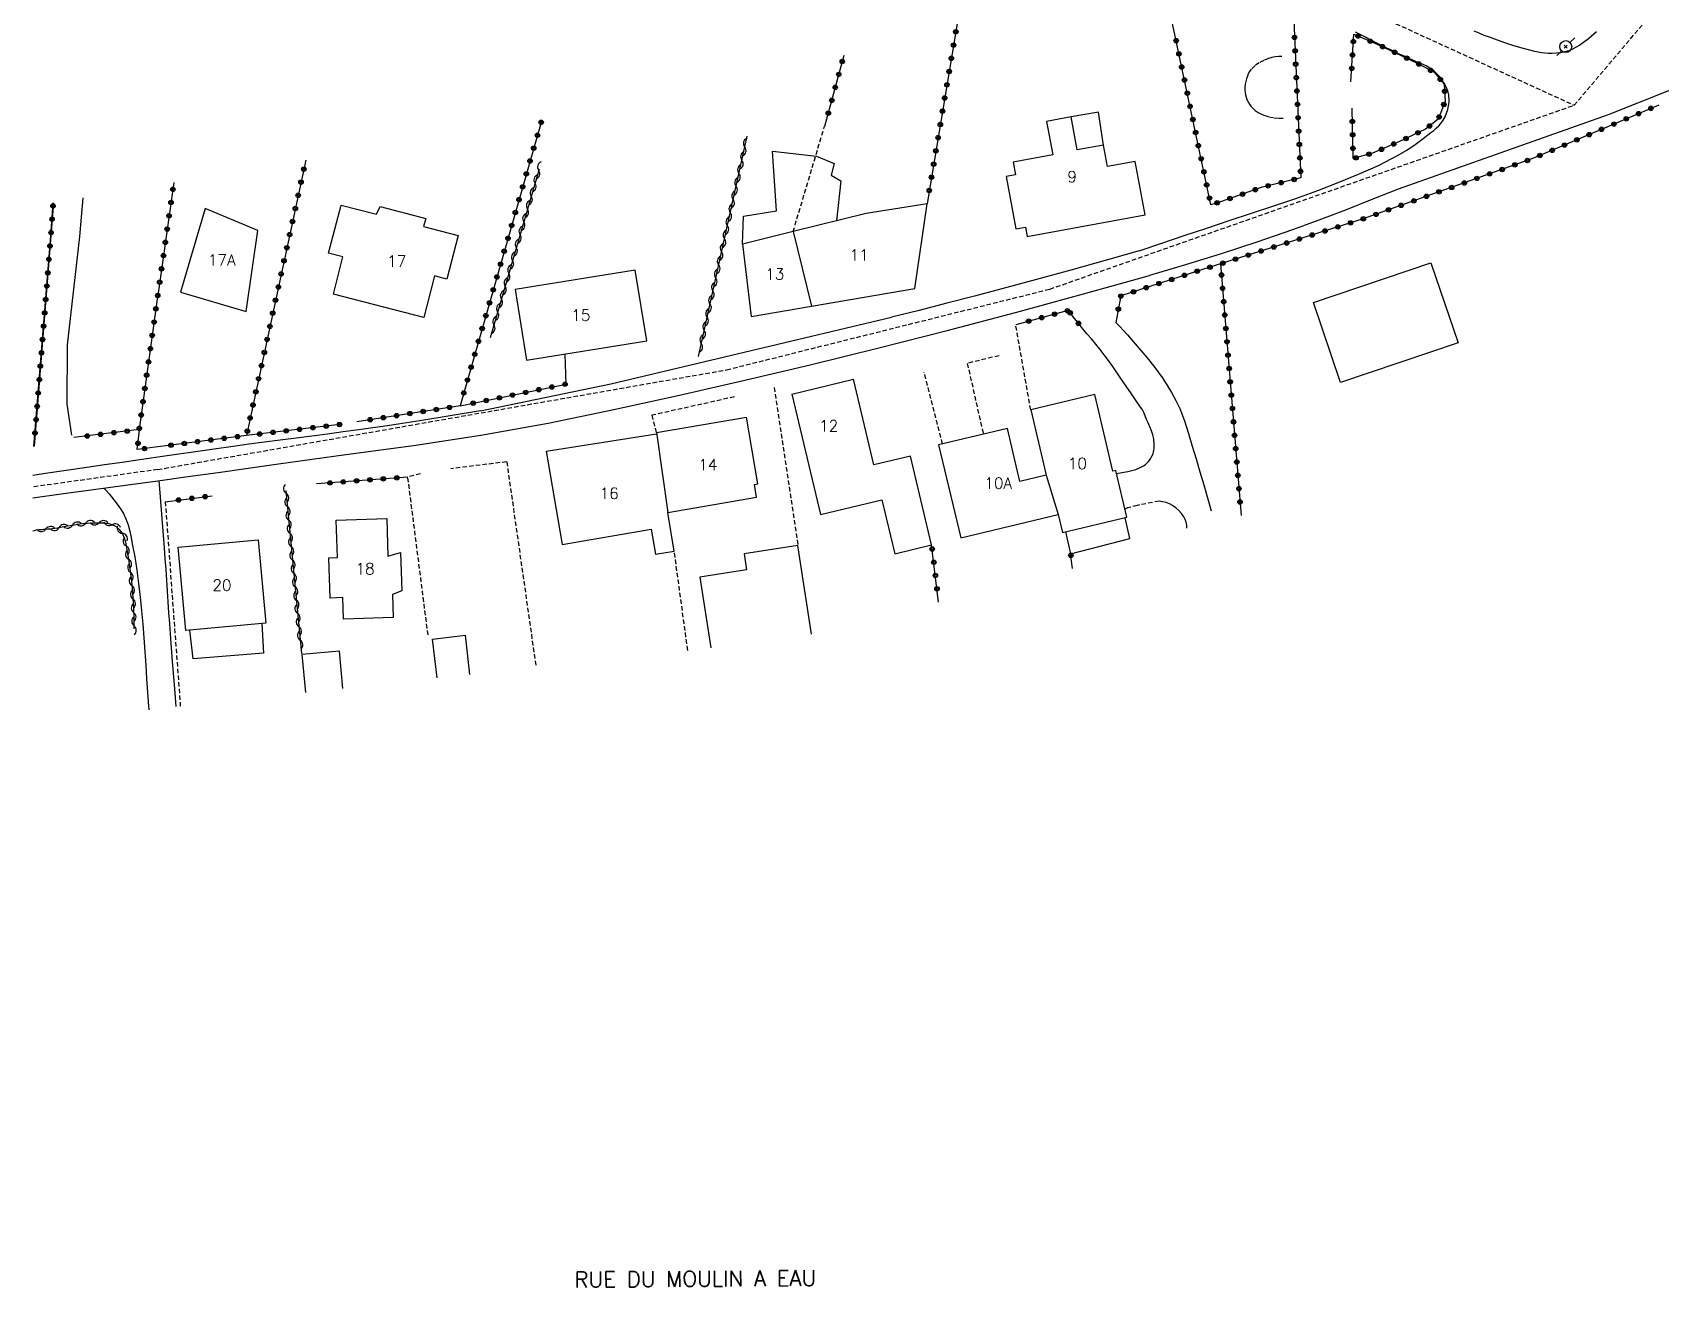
# Model space of a CAD drawing. Header units: millimetres. Extents: x 163000 to 164000, y 152000 to 153000.
# Drawn here: x 163000 to 163182.2, y 152527.1 to 152667.5 of the extents above; entities that cross this region are included whole.
import ezdxf
from ezdxf.enums import TextEntityAlignment as Align

# ---------------------------------------------------------------- set-up
doc = ezdxf.new("R2010")
doc.units = ezdxf.units.MM
doc.linetypes.add('DASHED', pattern=[0.75, 0.5, -0.25])
doc.layers.get('0').update_dxf_attribs({"linetype": 'CONTINUOUS'})
for name, color, linetype in [('W0001', 6, 'DASHED'), ('W0008', 7, 'CONTINUOUS'), ('W0017', 7, 'CONTINUOUS'), ('W0101', 7, 'CONTINUOUS'), ('W0104', 1, 'CONTINUOUS'), ('W0112', 1, 'DASHED'), ('W0310', 3, 'CONTINUOUS'), ('W0323', 7, 'CONTINUOUS'), ('W0473', 7, 'CONTINUOUS'), ('W0989', 7, 'CONTINUOUS'), ('W0991', 7, 'CONTINUOUS'), ('W1102', 7, 'CONTINUOUS')]:
    doc.layers.add(name, color=color, linetype=linetype)
doc.styles.get("Standard").update_dxf_attribs({"font": 'romans.shx', "width": 0.85})

# ---------------------------------------------------------------- blocks, each defined once
blk = doc.blocks.new('T473')
for p, q in [((-0.166667, 0.166667), (0.166667, -0.166667)), ((-0.166667, -0.166667), (0.166667, 0.166667)), ((0.500001, 0.500001), (1.000002, 1.000002)), ((-1.000002, -1.000002), (-0.500001, -0.500001))]:
    blk.add_line(p, q)
blk.add_ellipse((0, 0), major_axis=(0.471405, 0.471405), ratio=1, start_param=5.4977871438, end_param=11.780972451)
blk = doc.blocks.new('t323o')
at = {"color": 0, "linetype": 'Continuous'}
for radius in [0.25, 0.15]:
    blk.add_circle((0, 0), radius, dxfattribs=at)
blk = doc.blocks.new('t310o')
at = {"color": 0, "linetype": 'Continuous'}
for centre, start, end in [((-0.5, 0.38), 216.8699, 323.1304), ((0.5, -0.37), 36.8699, 143.1303)]:
    blk.add_arc(centre, 0.625, start, end, dxfattribs=at)

msp = doc.modelspace()

# ---------------------------------------------------------------- linework, layer by layer
at = {"layer": 'W0001'}
for points in [[(163147.15, 152671), (163172.57, 152659.38)], [(163172.57, 152659.38), (163182.41, 152671)], [(163014, 152618.61), (163077.69, 152629.77), (163113.87, 152638.8), (163172.57, 152659.38)], [(163014, 152618.61), (163000, 152616.65)]]:
    msp.add_lwpolyline(points, dxfattribs=at)
at = {"layer": 'W0008'}
for points in [[(163123.88, 152643.1), (163126.4, 152643.94), (163128.92, 152644.79), (163131.44, 152645.63), (163133.96, 152646.48), (163136.44, 152647.3), (163138.93, 152648.11), (163141.41, 152648.94), (163143.86, 152649.84), (163146.15, 152650.73), (163148.43, 152651.65), (163150.68, 152652.65), (163152.87, 152653.78), (163153.83, 152654.35), (163154.76, 152654.98), (163155.66, 152655.64), (163156.54, 152656.33), (163156.84, 152656.56), (163157.13, 152656.8), (163157.42, 152657.06), (163157.66, 152657.34), (163157.91, 152657.71), (163158.12, 152658.09), (163158.29, 152658.49), (163158.42, 152658.91), (163158.47, 152659.11), (163158.51, 152659.3), (163158.54, 152659.51), (163158.56, 152659.71), (163158.57, 152659.91), (163158.57, 152660.12), (163158.55, 152660.32), (163158.52, 152660.52), (163158.41, 152660.98), (163158.24, 152661.43), (163158.02, 152661.84), (163157.77, 152662.24), (163157.5, 152662.58), (163157.21, 152662.9), (163156.89, 152663.18), (163156.54, 152663.44), (163156, 152663.77), (163155.42, 152664.04), (163154.83, 152664.28), (163154.25, 152664.53), (163153.81, 152664.74), (163153.37, 152664.95), (163152.92, 152665.15), (163152.48, 152665.36), (163152.03, 152665.57), (163151.59, 152665.77), (163151.15, 152665.99), (163150.71, 152666.2), (163150.33, 152666.39), (163149.96, 152666.58), (163149.58, 152666.78), (163149.21, 152666.98), (163148.84, 152667.18), (163148.47, 152667.38), (163148.09, 152667.57)], [(163175.07, 152667.59), (163174.16, 152666.8), (163173.19, 152666.1), (163172.79, 152665.86), (163172.39, 152665.65), (163171.96, 152665.48), (163171.52, 152665.34), (163171.06, 152665.24), (163170.59, 152665.19), (163170.12, 152665.17), (163169.65, 152665.18), (163168.91, 152665.26), (163168.18, 152665.4), (163167.47, 152665.57), (163166.75, 152665.76), (163165.82, 152666.02), (163164.9, 152666.32), (163163.99, 152666.65), (163163.08, 152666.98), (163162.5, 152667.2), (163161.93, 152667.44), (163161.36, 152667.68)], [(163186.21, 152662.22), (163176.37, 152658.31)], [(163176.37, 152658.31), (163152.85, 152650), (163149.9, 152648.82), (163146.96, 152647.65), (163144, 152646.5), (163141.02, 152645.42), (163137.05, 152644.05), (163133.06, 152642.75), (163129.05, 152641.51), (163125.02, 152640.34)], [(163123.88, 152643.1), (163120.05, 152642), (163116.21, 152640.92), (163112.36, 152639.86), (163108.51, 152638.83), (163105.43, 152638.01), (163102.35, 152637.21), (163099.26, 152636.42), (163096.16, 152635.67)], [(163117.64, 152638.29), (163125.02, 152640.34)], [(163057.69, 152623.8), (163065.06, 152625.33), (163072.4, 152626.93), (163079.73, 152628.6), (163087.05, 152630.33), (163094.73, 152632.22), (163102.38, 152634.18), (163110.02, 152636.2), (163117.64, 152638.29)], [(163064.72, 152628.2), (163096.16, 152635.67)], [(163050.13, 152625.18), (163064.72, 152628.2)], [(163050.13, 152625.18), (163046.74, 152624.6), (163043.34, 152624.06), (163039.94, 152623.55), (163036.53, 152623.05), (163034.77, 152622.81), (163033.01, 152622.57), (163031.25, 152622.34), (163029.49, 152622.12), (163027.72, 152621.89), (163025.96, 152621.67), (163024.2, 152621.43), (163022.44, 152621.2), (163020.33, 152620.9), (163018.22, 152620.6), (163016.11, 152620.3), (163014, 152619.99)], [(163014, 152617.35), (163017.38, 152617.81), (163020.76, 152618.28), (163024.13, 152618.75), (163027.51, 152619.23), (163035.06, 152620.28), (163042.63, 152621.31), (163050.18, 152622.44), (163057.69, 152623.8)], [(163014, 152619.99), (163012.01, 152619.7), (163010.03, 152619.41), (163008.04, 152619.12), (163006.06, 152618.83), (163003.75, 152618.5), (163001.44, 152618.16), (163000, 152617.95)], [(163000, 152615.44), (163003.2, 152615.88), (163006.8, 152616.37), (163010.4, 152616.86), (163014, 152617.35)]]:
    msp.add_lwpolyline(points, dxfattribs=at)
at = {"layer": 'W0017'}
for points in [[(163000.19, 152621.22), (163002.05, 152644.32), (163002.36, 152648.45)], [(163005.6, 152649), (163005.26, 152644.67), (163003.85, 152632.56), (163003.83, 152625.92), (163004.33, 152622.44)], [(163124.19, 152625.33), (163123.6, 152626.2), (163123.01, 152627.07), (163122.42, 152627.93), (163121.82, 152628.8), (163121.37, 152629.47), (163120.92, 152630.14), (163120.45, 152630.8), (163119.97, 152631.45), (163119.51, 152632.06), (163119.02, 152632.65), (163118.53, 152633.23), (163118.02, 152633.8)], [(163121.25, 152635.08), (163121.69, 152634.62), (163122.13, 152634.15), (163122.55, 152633.68), (163122.97, 152633.2), (163123.87, 152632.15), (163124.76, 152631.1), (163125.62, 152630.02), (163126.43, 152628.9), (163126.98, 152628.07), (163127.5, 152627.22), (163127.98, 152626.34), (163128.41, 152625.44), (163128.96, 152624.05), (163129.41, 152622.63), (163129.82, 152621.21), (163130.24, 152619.79), (163130.68, 152618.34), (163131.1, 152616.9), (163131.52, 152615.45), (163131.93, 152614)], [(163059.74, 152628.18), (163059.61, 152631.53)], [(163016.07, 152592.07), (163015.9, 152594.06), (163015.66, 152597.12), (163015.43, 152600.17), (163015.34, 152601.38), (163015.26, 152602.58), (163015.18, 152603.79), (163015.1, 152605), (163015.02, 152606.21), (163014.94, 152607.42), (163014.85, 152608.63), (163014.76, 152609.83), (163014.62, 152611.72), (163014.47, 152613.61), (163014.32, 152615.5), (163014.16, 152617.39)], [(163007.97, 152616.54), (163008.26, 152616.22), (163008.55, 152615.9), (163008.82, 152615.57), (163009.08, 152615.22), (163009.45, 152614.72), (163009.82, 152614.2), (163010.15, 152613.67), (163010.44, 152613.1), (163010.69, 152612.42), (163010.87, 152611.72), (163011.02, 152611.01), (163011.15, 152610.31), (163011.43, 152608.83), (163011.66, 152607.33), (163011.85, 152605.84), (163012.03, 152604.34), (163012.19, 152602.81), (163012.32, 152601.29), (163012.44, 152599.76), (163012.55, 152598.23), (163012.65, 152596.71), (163012.74, 152595.18), (163012.85, 152593.65), (163012.96, 152592.12), (163012.99, 152591.73)]]:
    msp.add_lwpolyline(points, dxfattribs=at)
at = {"layer": 'W0101'}
for points in [[(163123.43, 152653.1), (163120.31, 152652.52), (163119.87, 152654.91), (163116.94, 152654.38), (163116.27, 152658.07), (163113.5, 152657.56), (163114.19, 152653.81), (163109.77, 152653), (163110.03, 152651.58), (163108.99, 152651.39), (163110.06, 152645.54), (163111.16, 152645.74), (163111.35, 152644.7)], [(163124.53, 152647.11), (163123.43, 152653.1)], [(163098.77, 152638.85), (163100.12, 152648.36), (163093.3, 152647.27), (163085.13, 152645.23)], [(163111.35, 152644.7), (163124.53, 152647.11)], [(163085.13, 152645.23), (163079.46, 152643.82), (163080.42, 152635.75)], [(163087.17, 152636.89), (163098.77, 152638.85)], [(163080.42, 152635.75), (163087.17, 152636.89)], [(163084.97, 152627.06), (163088.21, 152613.57), (163095.06, 152615.22), (163096.51, 152609.19), (163100.64, 152610.18), (163098.26, 152620.11), (163094.18, 152619.13), (163091.88, 152628.72)], [(163084.97, 152627.06), (163091.88, 152628.72)], [(163114.81, 152613.57), (163115.29, 152611.56), (163122.48, 152613.27), (163121.24, 152618.5), (163120.94, 152618.43), (163118.9, 152627), (163111.73, 152625.3), (163113.47, 152617.98)], [(163069.82, 152622.76), (163079.92, 152624.48)], [(163071.09, 152613.81), (163081.03, 152615.5), (163080.79, 152616.93), (163081.19, 152617), (163079.92, 152624.48)], [(163057.49, 152620.66), (163069.84, 152622.6)], [(163113.47, 152617.98), (163110.52, 152617.28), (163109.12, 152623.2), (163101.42, 152621.37), (163103.89, 152610.98)], [(163057.49, 152620.66), (163059.27, 152610.22)], [(163059.27, 152610.22), (163069.24, 152611.92), (163069.72, 152609.13), (163071.82, 152609.49), (163071.09, 152613.81)], [(163103.89, 152610.98), (163114.81, 152613.57)]]:
    msp.add_lwpolyline(points, dxfattribs=at)
for points in [[(163034.74, 152642.4), (163033.13, 152642.82), (163034.53, 152648.21), (163038.48, 152647.18), (163038.89, 152648.05), (163044.02, 152646.72), (163043.77, 152645.79), (163047.63, 152644.79), (163046.37, 152639.91), (163044.97, 152640.27), (163043.78, 152635.64), (163033.67, 152638.25)], [(163016.56, 152638.46), (163023.91, 152636.3), (163025.2, 152645.37), (163019.31, 152647.82), (163016.56, 152638.46)], [(163055.28, 152630.83), (163068.74, 152633.01), (163067.46, 152640.93), (163054, 152638.76), (163055.28, 152630.83)], [(163143.38, 152637.29), (163156.54, 152641.75), (163159.57, 152632.8), (163146.41, 152628.34), (163143.38, 152637.29)], [(163039.63, 152613.13), (163039.76, 152608.91), (163041.18, 152609.34), (163041.32, 152605.03), (163040.28, 152604.64), (163040.36, 152602.05), (163034.79, 152601.87), (163034.71, 152604.28), (163033.29, 152604.23), (163033.14, 152608.72), (163034.12, 152608.75), (163033.98, 152612.94), (163039.63, 152613.13)], [(163016.28, 152609.91), (163025.25, 152610.74), (163026.11, 152601.41), (163017.13, 152600.59), (163016.28, 152609.91)]]:
    msp.add_lwpolyline(points, close=True, dxfattribs=at)
at = {"layer": 'W0104'}
for points in [[(163119.87, 152654.91), (163119.3, 152658.62), (163116.27, 152658.07)], [(163079.46, 152643.82), (163079.57, 152646.98), (163083.26, 152647.56), (163082.84, 152654.25), (163087.75, 152653.67), (163089.74, 152652.87), (163089.39, 152651.54), (163090.48, 152650.93), (163089.97, 152646.44)], [(163115.62, 152611.64), (163116.2, 152609.18), (163122.81, 152610.88), (163122.29, 152613.22)], [(163087.19, 152600.2), (163085.67, 152610.1), (163079.64, 152609.17)], [(163079.64, 152609.17), (163079.91, 152607.37), (163074.7, 152606.57), (163075.91, 152598.65)], [(163025.65, 152601.37), (163025.84, 152598.07), (163017.98, 152597.43), (163017.58, 152600.63)], [(163045.27, 152595.28), (163044.76, 152599.64), (163048.41, 152600.06), (163048.91, 152595.68)], [(163034.73, 152594.12), (163034.34, 152598.28), (163030.14, 152597.89)], [(163030.14, 152597.89), (163030.53, 152593.66)]]:
    msp.add_lwpolyline(points, dxfattribs=at)
at = {"layer": 'W0112'}
for points in [[(163139.85, 152664.85), (163139.47, 152664.84), (163139.09, 152664.8), (163138.72, 152664.73), (163138.36, 152664.61), (163137.83, 152664.4), (163137.32, 152664.13), (163136.84, 152663.81), (163136.41, 152663.41), (163136.23, 152663.17), (163136.09, 152662.9), (163135.98, 152662.63), (163135.89, 152662.35), (163135.81, 152662.04), (163135.75, 152661.73), (163135.71, 152661.41), (163135.71, 152661.1), (163135.73, 152660.82), (163135.78, 152660.55), (163135.85, 152660.29), (163135.94, 152660.03), (163136.07, 152659.76), (163136.22, 152659.5), (163136.39, 152659.26), (163136.59, 152659.04), (163136.87, 152658.79), (163137.18, 152658.58), (163137.5, 152658.4), (163137.84, 152658.26), (163138.38, 152658.09), (163138.93, 152657.98), (163139.49, 152657.93), (163140.06, 152657.94)], [(163085.13, 152645.23), (163088.65, 152657.04)], [(163111.73, 152625.3), (163110.05, 152634.81)], [(163108.18, 152631.35), (163104.63, 152630.49), (163106.42, 152622.56)], [(163101.85, 152621.48), (163099.79, 152629.5)], [(163078.56, 152626.74), (163069.31, 152624.68), (163069.84, 152622.6)], [(163083.01, 152627.78), (163085.67, 152610.1)], [(163121.32, 152618.17), (163121.53, 152618.19), (163121.74, 152618.22), (163121.95, 152618.26), (163122.16, 152618.3), (163122.6, 152618.4), (163123.05, 152618.5), (163123.48, 152618.63), (163123.91, 152618.8), (163124.13, 152618.9), (163124.35, 152619.02), (163124.55, 152619.15), (163124.74, 152619.32), (163124.96, 152619.55), (163125.14, 152619.81), (163125.3, 152620.09), (163125.42, 152620.38), (163125.47, 152620.59), (163125.51, 152620.79), (163125.54, 152621), (163125.55, 152621.2), (163125.55, 152621.41), (163125.54, 152621.62), (163125.52, 152621.82), (163125.5, 152622.03), (163125.39, 152622.49), (163125.24, 152622.95), (163125.05, 152623.39), (163124.87, 152623.82), (163124.71, 152624.21), (163124.55, 152624.6), (163124.38, 152624.98), (163124.19, 152625.36)], [(163053.07, 152619.47), (163046.81, 152618.7)], [(163053.07, 152619.47), (163056.35, 152596.5)], [(163043.41, 152618.14), (163042, 152617.77)], [(163044.26, 152600.09), (163042, 152617.77)], [(163014.84, 152615.01), (163016.53, 152592.12)], [(163129.22, 152612.05), (163129.19, 152612.38), (163129.12, 152612.71), (163129.01, 152613.03), (163128.86, 152613.33), (163128.6, 152613.7), (163128.31, 152614.03), (163127.97, 152614.32), (163127.61, 152614.58), (163127.25, 152614.76), (163126.88, 152614.91), (163126.49, 152615.01), (163126.1, 152615.07), (163123.66, 152614.6), (163122.58, 152614.32), (163122.26, 152614.18)], [(163073.34, 152598.37), (163071.82, 152609.49)]]:
    msp.add_lwpolyline(points, dxfattribs=at)
at = {"layer": 'W0310'}
for points in [[(163074.53, 152631.26), (163080, 152655.92)], [(163056.69, 152652.23), (163051.22, 152633.36)], [(163028.33, 152616.26), (163030.08, 152598.02)], [(163000, 152611.76), (163000.19, 152611.8), (163000.44, 152611.85), (163000.69, 152611.88), (163000.94, 152611.91), (163001.2, 152611.93), (163001.45, 152611.94), (163001.7, 152611.96), (163001.95, 152611.98), (163002.21, 152612.01), (163002.77, 152612.09), (163003.32, 152612.18), (163003.88, 152612.29), (163004.44, 152612.39), (163005, 152612.49), (163005.56, 152612.57), (163006.12, 152612.62), (163006.69, 152612.65), (163007.29, 152612.66), (163007.9, 152612.65), (163008.52, 152612.56), (163009.11, 152612.36), (163009.4, 152612.18), (163009.66, 152611.95), (163009.88, 152611.68), (163010.07, 152611.4), (163010.26, 152610.97), (163010.38, 152610.52), (163010.46, 152610.07), (163010.54, 152609.62), (163010.74, 152608.56), (163010.89, 152607.49), (163011.02, 152606.42), (163011.13, 152605.35), (163011.22, 152604.21), (163011.28, 152603.07), (163011.32, 152601.92), (163011.34, 152600.78)]]:
    msp.add_lwpolyline(points, dxfattribs=at)
at = {"layer": 'W0323'}
for points in [[(163103.91, 152671), (163100.12, 152648.36)], [(163139.05, 152671), (163141.14, 152669.7), (163141.96, 152651.25), (163137.53, 152650.16), (163132.99, 152648.57), (163131.9, 152648.25), (163127.08, 152671)], [(163147.58, 152662.01), (163147.9, 152667.32)], [(163147.9, 152667.32), (163150.5, 152666.23), (163153.21, 152664.95), (163155.14, 152664.01), (163156.88, 152663.08), (163158.03, 152661.75), (163158.11, 152659.79), (163157.35, 152657.81), (163155.92, 152656.69), (163152.95, 152655.29), (163150.01, 152654.01), (163147.82, 152653.41), (163147.71, 152659.06)], [(163088.68, 152657.04), (163090.83, 152665)], [(163182.04, 152659.4), (163168, 152653.44), (163148.83, 152646.61), (163131.77, 152641.25), (163121.82, 152638.04), (163121.25, 152635.08)], [(163056.99, 152657.7), (163047.84, 152625.74)], [(163030.57, 152653.23), (163023.92, 152622.42), (163014, 152621.14)], [(163015.8, 152650.73), (163014, 152638.1)], [(163000.14, 152621.2), (163001.99, 152644.29), (163002.31, 152648.44)], [(163132.99, 152641.63), (163135.28, 152613.47)], [(163014, 152638.1), (163013.94, 152637.68), (163011.92, 152623.08), (163004.62, 152622.18)], [(163115.94, 152636.4), (163110.05, 152634.81)], [(163118.02, 152633.8), (163115.94, 152636.4)], [(163047.84, 152625.74), (163059.74, 152628.18)], [(163047.84, 152625.74), (163036.3, 152623.96)], [(163014, 152621.14), (163011.71, 152620.85), (163011.95, 152623.03)], [(163034.38, 152623.64), (163023.92, 152622.42)], [(163042, 152617.77), (163031.78, 152617)], [(163014.84, 152615.01), (163020.11, 152615.67)], [(163101.42, 152603.77), (163100.64, 152610.18)], [(163116.41, 152607.53), (163116.2, 152609.18)]]:
    msp.add_lwpolyline(points, dxfattribs=at)
at = {"layer": 'W1102'}
for points in [[(163085.13, 152645.23), (163087.17, 152636.89)], [(163069.82, 152622.76), (163071.09, 152613.81)], [(163113.47, 152617.98), (163114.81, 152613.57)]]:
    msp.add_lwpolyline(points, dxfattribs=at)

# ---------------------------------------------------------------- block references
at = {"layer": 'W0310'}
for p, rotation in [((163079.72, 152654.69), 77.49731600766147), ((163079.4, 152653.22), 77.49731600766147), ((163056.64, 152652.09), 253.8419650739114), ((163079.07, 152651.76), 77.49731600766147), ((163055.81, 152649.2), 253.8419650739114), ((163056.23, 152650.64), 253.8419650739114), ((163078.42, 152648.83), 77.49731600766147), ((163078.75, 152650.3), 77.49731600766147), ((163055.39, 152647.76), 253.8419650739114), ((163078.1, 152647.37), 77.49731600766147), ((163054.97, 152646.32), 253.8419650739114), ((163077.77, 152645.9), 77.49731600766147), ((163054.14, 152643.44), 253.8419650739114), ((163054.56, 152644.88), 253.8419650739114), ((163077.45, 152644.44), 77.49731600766147), ((163053.72, 152642), 253.8419650739114), ((163077.12, 152642.97), 77.49731600766147), ((163053.3, 152640.56), 253.8419650739114), ((163076.47, 152640.05), 77.49731600766147), ((163076.8, 152641.51), 77.49731600766147), ((163052.89, 152639.12), 253.8419650739114), ((163076.15, 152638.58), 77.49731600766147), ((163052.05, 152636.24), 253.8419650739114), ((163052.47, 152637.68), 253.8419650739114), ((163075.83, 152637.12), 77.49731600766147), ((163051.63, 152634.8), 253.8419650739114), ((163075.5, 152635.65), 77.49731600766147), ((163074.85, 152632.72), 77.49731600766147), ((163075.18, 152634.19), 77.49731600766147), ((163028.36, 152615.94), 275.4875588958509), ((163028.51, 152614.44), 275.4875588958509), ((163028.65, 152612.95), 275.4875588958509), ((163001.49, 152611.95), 3.99571769437715), ((163002.97, 152612.12), 9.672777286229278), ((163004.45, 152612.39), 9.783854697777832), ((163005.93, 152612.61), 5.618119416672357), ((163007.43, 152612.65), 359.0005082996101), ((163008.9, 152612.43), 340.7559158993002), ((163010.02, 152611.47), 303.0344695772509), ((163028.79, 152611.46), 275.4875588958509), ((163010.46, 152610.05), 280.3283754338437), ((163028.94, 152609.96), 275.4875588958509), ((163010.73, 152608.58), 280.3226393564387), ((163010.94, 152607.09), 276.7853494065595), ((163029.08, 152608.47), 275.4875588958509), ((163029.22, 152606.98), 275.4875588958509), ((163011.1, 152605.6), 275.681819376826), ((163029.37, 152605.48), 275.4875588958509), ((163011.22, 152604.11), 273.3027609573004), ((163029.51, 152603.99), 275.4875588958509), ((163011.3, 152602.61), 272.0232479596521), ((163029.65, 152602.5), 275.4875588958509), ((163011.34, 152601.11), 270.7437345681092), ((163029.8, 152601.01), 275.4875588958509), ((163029.94, 152599.51), 275.4875588958509)]:
    msp.add_blockref('t310o', p, dxfattribs=dict(at, rotation=rotation))
at = {"layer": 'W0323'}
for p, rotation in [((163103.09, 152666.11), 260.495783187949), ((163103.34, 152667.59), 260.495783187949), ((163128.01, 152666.6), 101.9645979518338), ((163141.26, 152666.97), 272.5539470735208), ((163147.85, 152666.5), 86.63353301354739), ((163148.36, 152667.12), 337.2175991314247), ((163149.75, 152666.54), 337.2175991314247), ((163151.12, 152665.94), 334.7723398797552), ((163090.63, 152664.28), 74.90155240234259), ((163102.84, 152664.63), 260.495783187949), ((163128.32, 152665.13), 101.9645979518338), ((163141.33, 152665.47), 272.5539470735208), ((163147.76, 152665), 86.63353301354739), ((163152.47, 152665.3), 334.7723398797552), ((163153.83, 152664.65), 334.0577038602781), ((163090.24, 152662.83), 74.90155240234259), ((163102.6, 152663.15), 260.495783187949), ((163128.63, 152663.66), 101.9645979518338), ((163141.39, 152663.97), 272.5539470735208), ((163141.46, 152662.47), 272.5539470735208), ((163147.67, 152663.5), 86.63353301354739), ((163155.18, 152663.99), 331.7502732517634), ((163156.5, 152663.28), 331.7502732517634), ((163157.58, 152662.27), 310.7858389305395), ((163089.85, 152661.38), 74.90155240234259), ((163102.35, 152661.67), 260.495783187949), ((163128.94, 152662.2), 101.9645979518338), ((163129.26, 152660.73), 101.9645979518338), ((163141.53, 152660.97), 272.5539470735208), ((163158.06, 152660.94), 272.2905913017523), ((163089.46, 152659.93), 74.90155240234259), ((163101.85, 152658.71), 260.495783187949), ((163102.1, 152660.19), 260.495783187949), ((163129.57, 152659.26), 101.9645979518338), ((163141.59, 152659.48), 272.5539470735208), ((163157.98, 152659.46), 249.1142051864383), ((163181.16, 152659.03), 203.0187361687229), ((163056.92, 152657.46), 254.041749932449), ((163089.07, 152658.49), 74.90155240234259), ((163101.61, 152657.23), 260.495783187949), ((163129.88, 152657.79), 101.9645979518338), ((163141.66, 152657.98), 272.5539470735208), ((163147.74, 152657.56), 91.05602240515964), ((163156.38, 152657.05), 218.0189313099871), ((163157.45, 152658.06), 249.1142051864383), ((163177.02, 152657.27), 203.0187361687229), ((163178.4, 152657.85), 203.0187361687229), ((163179.78, 152658.44), 203.0187361687229), ((163056.51, 152656.02), 254.041749932449), ((163101.36, 152655.75), 260.495783187949), ((163130.19, 152656.33), 101.9645979518338), ((163141.73, 152656.48), 272.5539470735208), ((163147.77, 152656.06), 91.05602240515964), ((163152.37, 152655.04), 203.4429204209674), ((163153.74, 152655.66), 205.3461776040961), ((163155.09, 152656.3), 205.3461776040961), ((163172.87, 152655.51), 203.0187361687229), ((163174.25, 152656.09), 203.0187361687229), ((163175.63, 152656.68), 203.0187361687229), ((163056.09, 152654.58), 254.041749932449), ((163101.11, 152654.27), 260.495783187949), ((163130.5, 152654.86), 101.9645979518338), ((163130.81, 152653.39), 101.9645979518338), ((163141.8, 152654.98), 272.5539470735208), ((163141.86, 152653.48), 272.5539470735208), ((163147.8, 152654.56), 91.05602240515964), ((163148.15, 152653.5), 195.3128348953624), ((163149.6, 152653.9), 195.3128348953624), ((163151, 152654.44), 203.4429204209674), ((163167.34, 152653.2), 199.5946242977428), ((163168.73, 152653.75), 203.0187361687229), ((163170.11, 152654.33), 203.0187361687229), ((163171.49, 152654.92), 203.0187361687229), ((163030.35, 152652.23), 257.83218704052), ((163055.27, 152651.7), 254.041749932449), ((163055.68, 152653.14), 254.041749932449), ((163100.86, 152652.79), 260.495783187949), ((163131.12, 152651.92), 101.9645979518338), ((163141.93, 152651.98), 272.5539470735208), ((163163.1, 152651.69), 199.5946242977428), ((163164.51, 152652.19), 199.5946242977428), ((163165.92, 152652.7), 199.5946242977428), ((163015.7, 152649.97), 261.8769658316154), ((163030.04, 152650.76), 257.83218704052), ((163054.86, 152650.25), 254.041749932449), ((163100.37, 152649.84), 260.495783187949), ((163100.62, 152651.32), 260.495783187949), ((163131.43, 152650.46), 101.9645979518338), ((163136.87, 152649.93), 199.3348087332414), ((163138.3, 152650.35), 193.7938075909917), ((163139.76, 152650.71), 193.7938075909917), ((163141.22, 152651.07), 193.7938075909917), ((163157.44, 152649.68), 199.5946242977428), ((163158.86, 152650.18), 199.5946242977428), ((163160.27, 152650.68), 199.5946242977428), ((163161.68, 152651.19), 199.5946242977428), ((163002.28, 152648.11), 85.6913348247709), ((163015.48, 152648.49), 261.8769658316154), ((163029.4, 152647.83), 257.83218704052), ((163029.72, 152649.29), 257.83218704052), ((163054.44, 152648.81), 254.041749932449), ((163131.74, 152648.99), 101.9645979518338), ((163132.61, 152648.46), 196.3138701636698), ((163134.04, 152648.94), 199.3348087332414), ((163135.45, 152649.43), 199.3348087332414), ((163153.2, 152648.17), 199.5946242977428), ((163154.62, 152648.67), 199.5946242977428), ((163156.03, 152649.18), 199.5946242977428), ((163002.17, 152646.62), 85.6913348247709), ((163015.27, 152647), 261.8769658316154), ((163029.09, 152646.36), 257.83218704052), ((163053.62, 152645.93), 254.041749932449), ((163054.03, 152647.37), 254.041749932449), ((163147.54, 152646.21), 197.4585595007875), ((163148.97, 152646.66), 199.5946242977428), ((163150.38, 152647.16), 199.5946242977428), ((163151.79, 152647.67), 199.5946242977428), ((163002.06, 152645.12), 85.6913348247709), ((163015.06, 152645.52), 261.8769658316154), ((163028.77, 152644.9), 257.83218704052), ((163053.21, 152644.48), 254.041749932449), ((163141.81, 152644.41), 197.4585595007875), ((163143.24, 152644.86), 197.4585595007875), ((163144.67, 152645.31), 197.4585595007875), ((163146.11, 152645.76), 197.4585595007875), ((163001.94, 152643.62), 85.3999048434643), ((163014.64, 152642.55), 261.8769658316154), ((163014.85, 152644.04), 261.8769658316154), ((163028.45, 152643.43), 257.83218704052), ((163052.79, 152643.04), 254.041749932449), ((163136.09, 152642.61), 197.4585595007875), ((163137.52, 152643.06), 197.4585595007875), ((163138.95, 152643.51), 197.4585595007875), ((163140.38, 152643.96), 197.4585595007875), ((163001.7, 152640.63), 85.3999048434643), ((163001.82, 152642.13), 85.3999048434643), ((163014.42, 152641.07), 261.8769658316154), ((163027.82, 152640.5), 257.83218704052), ((163028.14, 152641.96), 257.83218704052), ((163052.38, 152641.6), 254.041749932449), ((163130.37, 152640.8), 197.8480165926383), ((163131.8, 152641.26), 197.4585595007875), ((163133.23, 152641.71), 197.4585595007875), ((163134.66, 152642.16), 197.4585595007875), ((163001.58, 152639.14), 85.3999048434643), ((163014.21, 152639.58), 261.8769658316154), ((163027.51, 152639.03), 257.83218704052), ((163051.56, 152638.72), 254.041749932449), ((163051.97, 152640.16), 254.041749932449), ((163124.66, 152638.96), 197.8480165926383), ((163126.08, 152639.42), 197.8480165926383), ((163127.51, 152639.88), 197.8480165926383), ((163128.94, 152640.34), 197.8480165926383), ((163133.09, 152640.38), 274.6679853664566), ((163133.21, 152638.89), 274.6679853664566), ((163001.46, 152637.64), 85.3999048434643), ((163014, 152638.08), 261.8769658316154), ((163027.19, 152637.56), 257.83218704052), ((163051.14, 152637.27), 254.041749932449), ((163121.82, 152638.02), 259.0771910385039), ((163123.23, 152638.5), 197.8480165926383), ((163133.33, 152637.39), 274.6679853664566), ((163001.34, 152636.15), 85.3999048434643), ((163013.59, 152635.11), 262.1325849831821), ((163013.79, 152636.6), 262.1325849831821), ((163026.87, 152636.1), 257.83218704052), ((163050.73, 152635.83), 254.041749932449), ((163111.5, 152635.21), 195.1048522039536), ((163112.95, 152635.6), 195.1048522039536), ((163114.4, 152635.99), 195.1048522039536), ((163115.84, 152636.38), 195.1048522039536), ((163116.15, 152636.14), 128.6598163030119), ((163117.08, 152634.97), 128.6598163030119), ((163121.54, 152636.55), 259.0771910385039), ((163133.45, 152635.9), 274.6679853664566), ((163001.22, 152634.65), 85.3999048434643), ((163013.38, 152633.62), 262.1325849831821), ((163026.24, 152633.17), 257.83218704052), ((163026.56, 152634.63), 257.83218704052), ((163050.32, 152634.39), 254.041749932449), ((163133.58, 152634.4), 274.6679853664566), ((163000.98, 152631.66), 85.3999048434643), ((163001.1, 152633.16), 85.3999048434643), ((163013.18, 152632.14), 262.1325849831821), ((163025.93, 152631.7), 257.83218704052), ((163049.49, 152631.51), 254.041749932449), ((163049.91, 152632.95), 254.041749932449), ((163133.7, 152632.91), 274.6679853664566), ((163133.82, 152631.41), 274.6679853664566), ((163000.86, 152630.17), 85.3999048434643), ((163012.97, 152630.65), 262.1325849831821), ((163025.61, 152630.23), 257.83218704052), ((163049.08, 152630.06), 254.041749932449), ((163133.94, 152629.92), 274.6679853664566), ((163000.74, 152628.67), 85.3999048434643), ((163012.76, 152629.17), 262.1325849831821), ((163025.29, 152628.77), 257.83218704052), ((163048.67, 152628.62), 254.041749932449), ((163058.13, 152627.85), 11.60476177824315), ((163059.6, 152628.15), 11.60476177824315), ((163134.06, 152628.42), 274.6679853664566), ((163000.62, 152627.18), 85.3999048434643), ((163012.35, 152626.2), 262.1325849831821), ((163012.56, 152627.68), 262.1325849831821), ((163024.98, 152627.3), 257.83218704052), ((163048.26, 152627.18), 254.041749932449), ((163049.31, 152626.04), 11.60476177824315), ((163050.78, 152626.34), 11.60476177824315), ((163052.25, 152626.64), 11.60476177824315), ((163053.72, 152626.94), 11.60476177824315), ((163055.19, 152627.24), 11.60476177824315), ((163056.66, 152627.55), 11.60476177824315), ((163134.19, 152626.93), 274.6679853664566), ((163000.38, 152624.19), 85.3999048434643), ((163000.5, 152625.68), 85.3999048434643), ((163012.15, 152624.71), 262.1325849831821), ((163024.34, 152624.37), 257.83218704052), ((163024.66, 152625.83), 257.83218704052), ((163037.78, 152624.19), 188.756061398604), ((163039.26, 152624.41), 188.756061398604), ((163040.74, 152624.64), 188.756061398604), ((163042.23, 152624.87), 188.756061398604), ((163043.71, 152625.1), 188.756061398604), ((163045.19, 152625.33), 188.756061398604), ((163046.67, 152625.56), 188.756061398604), ((163134.31, 152625.43), 274.6679853664566), ((163000.26, 152622.69), 85.3999048434643), ((163006.11, 152622.36), 187.0480716503149), ((163007.6, 152622.55), 187.0480716503149), ((163009.09, 152622.73), 187.0480716503149), ((163010.58, 152622.91), 187.0480716503149), ((163011.94, 152623.22), 262.1325849831821), ((163022.93, 152622.29), 187.3089024135246), ((163024.03, 152622.9), 257.83218704052), ((163025.41, 152622.59), 186.6592070464574), ((163026.9, 152622.77), 186.6592070464574), ((163028.39, 152622.94), 186.6592070464574), ((163029.88, 152623.11), 186.6592070464574), ((163031.37, 152623.29), 186.6592070464574), ((163032.86, 152623.46), 186.6592070464574), ((163034.35, 152623.64), 186.6592070464574), ((163134.43, 152623.94), 274.6679853664566), ((163134.55, 152622.44), 274.6679853664566), ((163011.79, 152621.54), 83.73650875461544), ((163012.51, 152620.95), 187.3089024135246), ((163015.49, 152621.34), 187.3089024135246), ((163016.98, 152621.53), 187.3089024135246), ((163018.46, 152621.72), 187.3089024135246), ((163019.95, 152621.91), 187.3089024135246), ((163021.44, 152622.1), 187.3089024135246), ((163134.67, 152620.95), 274.6679853664566), ((163134.8, 152619.45), 274.6679853664566), ((163033.28, 152617.11), 184.3230516521277), ((163034.77, 152617.22), 184.3230516521277), ((163036.27, 152617.34), 184.3230516521277), ((163037.76, 152617.45), 184.3230516521277), ((163039.26, 152617.56), 184.3230516521277), ((163040.76, 152617.68), 184.3230516521277), ((163134.92, 152617.96), 274.6679853664566), ((163016.33, 152615.2), 7.140080193216758), ((163017.82, 152615.38), 7.140080193216758), ((163019.31, 152615.57), 7.140080193216758), ((163135.04, 152616.46), 274.6679853664566), ((163135.16, 152614.97), 274.6679853664566), ((163100.7, 152609.72), 96.87297027907445), ((163100.88, 152608.23), 96.87297027907445), ((163116.22, 152609.01), 97.41622173298201), ((163101.06, 152606.74), 96.87297027907445), ((163101.24, 152605.25), 96.87297027907445)]:
    msp.add_blockref('t323o', p, dxfattribs=dict(at, rotation=rotation))
at = {"layer": 'W0473'}
msp.add_blockref('T473', (163171.63, 152665.94), dxfattribs=at)

# ---------------------------------------------------------------- texts
at = {"layer": 'W0989'}
msp.add_text('RUE DU MOULIN A EAU', height=1.75, rotation=0.3924, dxfattribs=at).set_placement((163060.66, 152527.07))
at = {"layer": 'W0991'}
for s, p in [('9', (163116.37, 152651.38)), ('17A', (163021.17, 152642.06)), ('11', (163092.54, 152642.62)), ('17', (163040.75, 152641.92)), ('13', (163083.08, 152640.49)), ('15', (163061.37, 152635.88)), ('12', (163089.11, 152623.5)), ('14', (163075.58, 152619.15)), ('10', (163116.95, 152619.28)), ('10A', (163108.09, 152617.09)), ('16', (163064.54, 152615.94)), ('18', (163037.21, 152607.5)), ('20', (163021.19, 152605.66))]:
    msp.add_text(s, height=1.25, dxfattribs=at).set_placement(p, align=Align.MIDDLE_CENTER)

doc.saveas('drawing.dxf')
